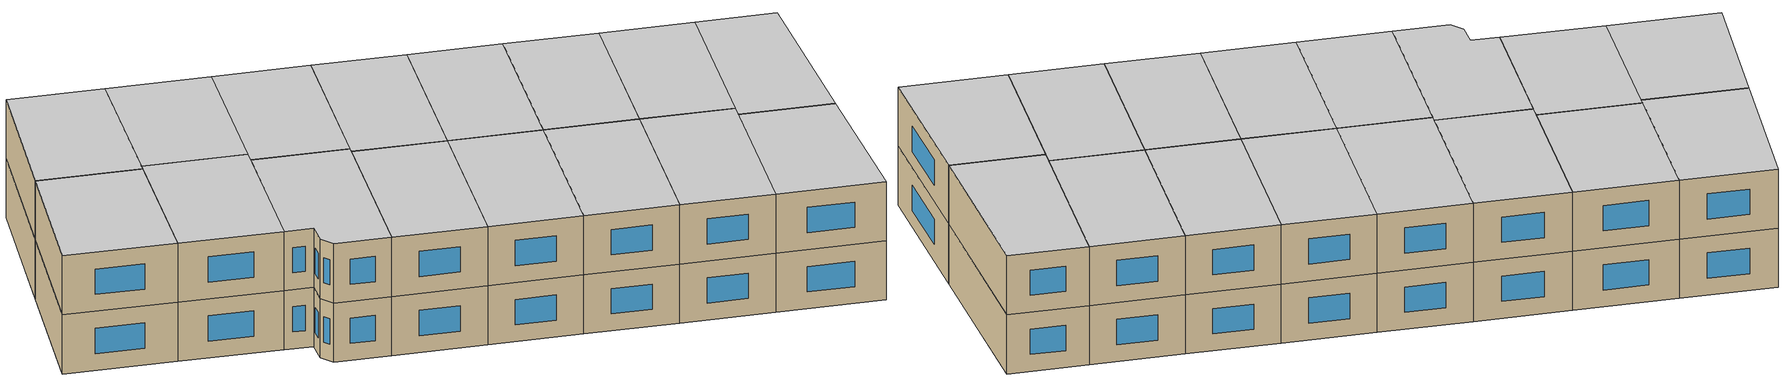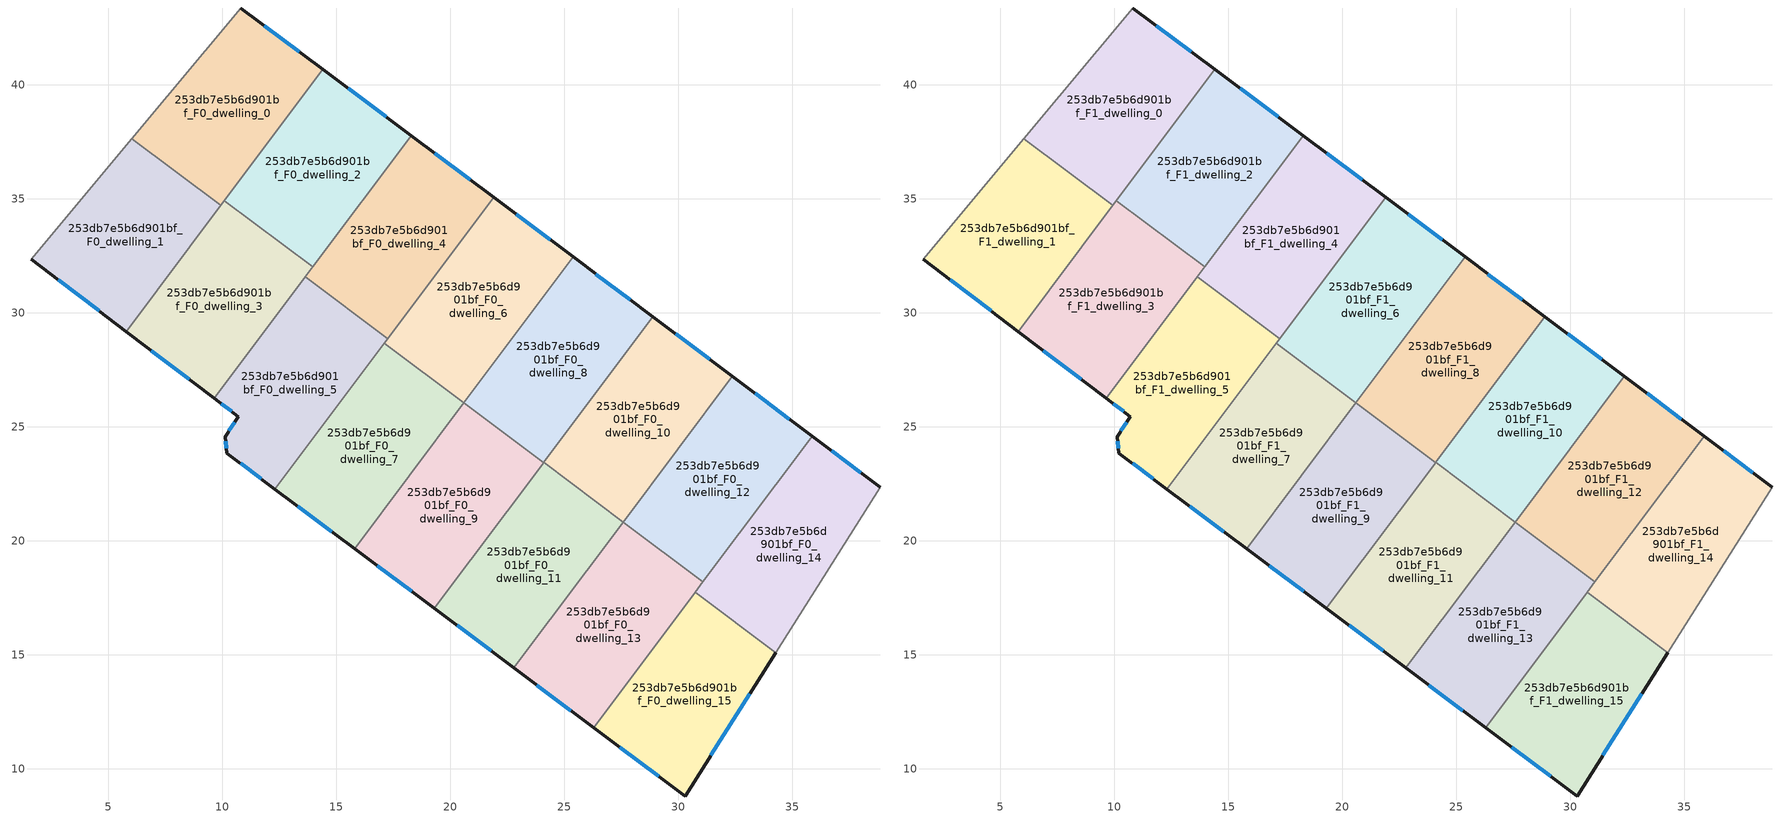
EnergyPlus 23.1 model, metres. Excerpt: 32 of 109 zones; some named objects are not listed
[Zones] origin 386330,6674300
253db7e5b6d901bf_F0_dwelling_0
 floor ground (EU_floor_Construction): 14.41,40.67 9.94,34.71 6.03,37.63 10.81,43.36 z0
 wall outside (EU_wall_Construction): 14.41,40.67 10.81,43.36 z0:3
 wall adiabatic (EU_wall_Construction): 10.81,43.36 6.03,37.63 z0:3
 wall to 253db7e5b6d901bf_F0_dwelling_1 (EU_wall_Construction): 6.03,37.63 9.94,34.71 z0:3
 wall to 253db7e5b6d901bf_F0_dwelling_2 (EU_wall_Construction): 10.09,34.92 14.41,40.67 z0:3
 wall to 253db7e5b6d901bf_F0_dwelling_3 (EU_wall_Construction): 9.94,34.71 10.09,34.92 z0:3
 window (EU_Window_Construction): 13.38,41.44 11.84,42.6 z0.86:2.14
253db7e5b6d901bf_F0_dwelling_1
 floor ground (EU_floor_Construction): 9.94,34.71 5.79,29.17 1.62,32.34 6.03,37.63 z0
 wall outside (EU_wall_Construction): 1.62,32.34 5.79,29.17 z0:3
 wall adiabatic (EU_wall_Construction): 6.03,37.63 1.62,32.34 z0:3
 wall to 253db7e5b6d901bf_F0_dwelling_3 (EU_wall_Construction): 5.79,29.17 9.94,34.71 z0:3
 window (EU_Window_Construction): 2.81,31.44 4.6,30.08 z0.86:2.14
253db7e5b6d901bf_F0_dwelling_10
 floor ground (EU_floor_Construction): 32.37,27.21 27.58,20.81 24.09,23.43 28.88,29.83 z0
 wall outside (EU_wall_Construction): 32.37,27.21 28.88,29.83 z0:3
 wall to 253db7e5b6d901bf_F0_dwelling_11 (EU_wall_Construction): 24.09,23.43 27.58,20.81 z0:3
 wall to 253db7e5b6d901bf_F0_dwelling_12 (EU_wall_Construction): 27.58,20.81 32.37,27.21 z0:3
 wall to 253db7e5b6d901bf_F0_dwelling_8 (EU_wall_Construction): 28.88,29.83 24.09,23.43 z0:3
 window (EU_Window_Construction): 31.38,27.96 29.88,29.08 z0.86:2.14
253db7e5b6d901bf_F0_dwelling_11
 floor ground (EU_floor_Construction): 27.58,20.81 22.79,14.42 19.29,17.03 24.09,23.43 z0
 wall outside (EU_wall_Construction): 19.29,17.03 22.79,14.42 z0:3
 wall to 253db7e5b6d901bf_F0_dwelling_9 (EU_wall_Construction): 24.09,23.43 19.29,17.03 z0:3
 wall to 253db7e5b6d901bf_F0_dwelling_13 (EU_wall_Construction): 22.79,14.42 27.58,20.81 z0:3
 window (EU_Window_Construction): 20.29,16.29 21.79,15.17 z0.86:2.14
253db7e5b6d901bf_F0_dwelling_12
 floor ground (EU_floor_Construction): 35.87,24.59 31.08,18.2 27.58,20.81 32.37,27.21 z0
 wall outside (EU_wall_Construction): 35.87,24.59 32.37,27.21 z0:3
 wall to 253db7e5b6d901bf_F0_dwelling_13 (EU_wall_Construction): 27.58,20.81 31.08,18.2 z0:3
 wall to 253db7e5b6d901bf_F0_dwelling_14 (EU_wall_Construction): 31.08,18.2 35.87,24.59 z0:3
 window (EU_Window_Construction): 34.87,25.34 33.37,26.46 z0.86:2.14
253db7e5b6d901bf_F0_dwelling_13
 floor ground (EU_floor_Construction): 31.08,18.2 26.29,11.8 22.79,14.42 27.58,20.81 z0
 wall outside (EU_wall_Construction): 22.79,14.42 26.29,11.8 z0:3
 wall to 253db7e5b6d901bf_F0_dwelling_15 (EU_wall_Construction): 26.29,11.8 30.73,17.73 z0:3
 wall to 253db7e5b6d901bf_F0_dwelling_14 (EU_wall_Construction): 30.73,17.73 31.08,18.19 z0:3
 window (EU_Window_Construction): 23.79,13.67 25.29,12.55 z0.86:2.14
253db7e5b6d901bf_F0_dwelling_14
 floor ground (EU_floor_Construction): 38.86,22.35 34.26,15.09 30.73,17.73 35.87,24.59 z0
 wall outside (EU_wall_Construction): 38.86,22.35 35.87,24.59 z0:3
 wall adiabatic (EU_wall_Construction): 34.26,15.09 38.86,22.35 z0:3
 wall to 253db7e5b6d901bf_F0_dwelling_15 (EU_wall_Construction): 30.73,17.73 34.26,15.09 z0:3
 window (EU_Window_Construction): 38,22.99 36.72,23.95 z0.86:2.14
253db7e5b6d901bf_F0_dwelling_15
 floor ground (EU_floor_Construction): 34.26,15.09 30.29,8.8 26.29,11.8 30.73,17.73 z0
 wall outside (EU_wall_Construction): 26.29,11.8 30.29,8.8 34.26,15.09 z0:3
 window (EU_Window_Construction): 31.43,10.6 33.13,13.29 / 27.43,10.95 29.15,9.66 z0.86:2.14
253db7e5b6d901bf_F0_dwelling_2
 floor ground (EU_floor_Construction): 18.29,37.76 13.97,32.01 10.09,34.92 14.41,40.67 z0
 wall outside (EU_wall_Construction): 18.29,37.76 14.41,40.67 z0:3
 wall to 253db7e5b6d901bf_F0_dwelling_3 (EU_wall_Construction): 10.09,34.92 13.97,32.01 z0:3
 wall to 253db7e5b6d901bf_F0_dwelling_4 (EU_wall_Construction): 13.97,32.01 18.29,37.76 z0:3
 window (EU_Window_Construction): 17.18,38.6 15.51,39.84 z0.86:2.14
253db7e5b6d901bf_F0_dwelling_3
 floor ground (EU_floor_Construction): 13.97,32.01 9.65,26.24 5.79,29.17 10.09,34.92 z0
 wall outside (EU_wall_Construction): 5.79,29.17 9.65,26.24 z0:3
 wall to 253db7e5b6d901bf_F0_dwelling_5 (EU_wall_Construction): 9.65,26.24 13.64,31.57 z0:3
 wall to 253db7e5b6d901bf_F0_dwelling_4 (EU_wall_Construction): 13.64,31.57 13.97,32.01 z0:3
 window (EU_Window_Construction): 6.89,28.34 8.55,27.08 z0.86:2.14
253db7e5b6d901bf_F0_dwelling_4
 floor ground (EU_floor_Construction): 21.89,35.06 17.25,28.87 13.64,31.57 18.29,37.76 z0
 wall outside (EU_wall_Construction): 21.89,35.06 18.29,37.76 z0:3
 wall to 253db7e5b6d901bf_F0_dwelling_5 (EU_wall_Construction): 13.64,31.57 17.25,28.87 z0:3
 wall to 253db7e5b6d901bf_F0_dwelling_6 (EU_wall_Construction): 17.25,28.87 21.89,35.06 z0:3
 window (EU_Window_Construction): 20.86,35.83 19.32,36.99 z0.86:2.14
253db7e5b6d901bf_F0_dwelling_5
 floor ground (EU_floor_Construction): 17.25,28.87 12.3,22.26 10.2,23.84 10.12,24.57 10.7,25.44 9.65,26.24 13.64,31.57 z0
 wall outside (EU_wall_Construction): 9.65,26.24 10.7,25.44 10.12,24.57 10.2,23.84 12.3,22.26 z0:3
 wall to 253db7e5b6d901bf_F0_dwelling_7 (EU_wall_Construction): 12.3,22.26 17.1,28.66 z0:3
 wall to 253db7e5b6d901bf_F0_dwelling_6 (EU_wall_Construction): 17.1,28.66 17.25,28.87 z0:3
 window (EU_Window_Construction): 10.8,23.39 11.7,22.72 / 10.14,24.36 10.17,24.05 / 10.53,25.19 10.28,24.82 / 9.95,26.01 10.4,25.67 z0.86:2.14
253db7e5b6d901bf_F0_dwelling_6
 floor ground (EU_floor_Construction): 25.39,32.45 20.59,26.05 17.1,28.66 21.89,35.06 z0
 wall outside (EU_wall_Construction): 25.39,32.45 21.89,35.06 z0:3
 wall to 253db7e5b6d901bf_F0_dwelling_7 (EU_wall_Construction): 17.1,28.66 20.59,26.05 z0:3
 wall to 253db7e5b6d901bf_F0_dwelling_8 (EU_wall_Construction): 20.59,26.05 25.39,32.45 z0:3
 window (EU_Window_Construction): 24.39,33.19 22.89,34.31 z0.86:2.14
253db7e5b6d901bf_F0_dwelling_7
 floor ground (EU_floor_Construction): 20.59,26.05 15.8,19.65 12.3,22.26 17.1,28.66 z0
 wall outside (EU_wall_Construction): 12.3,22.26 15.8,19.65 z0:3
 wall to 253db7e5b6d901bf_F0_dwelling_9 (EU_wall_Construction): 15.8,19.65 20.59,26.05 z0:3
 window (EU_Window_Construction): 13.3,21.52 14.8,20.4 z0.86:2.14
253db7e5b6d901bf_F0_dwelling_8
 floor ground (EU_floor_Construction): 28.88,29.83 24.09,23.43 20.59,26.05 25.39,32.45 z0
 wall outside (EU_wall_Construction): 28.88,29.83 25.39,32.45 z0:3
 wall to 253db7e5b6d901bf_F0_dwelling_9 (EU_wall_Construction): 20.59,26.05 24.09,23.43 z0:3
 window (EU_Window_Construction): 27.88,30.58 26.39,31.7 z0.86:2.14
253db7e5b6d901bf_F0_dwelling_9
 floor ground (EU_floor_Construction): 24.09,23.43 19.29,17.03 15.8,19.65 20.59,26.05 z0
 wall outside (EU_wall_Construction): 15.8,19.65 19.29,17.03 z0:3
 window (EU_Window_Construction): 16.8,18.9 18.3,17.78 z0.86:2.14
253db7e5b6d901bf_F1_dwelling_0
 floor to 253db7e5b6d901bf_F0_dwelling_0 (EU_floor_Construction): 14.41,40.67 9.94,34.71 6.03,37.63 10.81,43.36 z3
 wall outside (EU_wall_Construction): 14.41,40.67 10.81,43.36 z3:6
 wall adiabatic (EU_wall_Construction): 10.81,43.36 6.03,37.63 z3:6
 wall to 253db7e5b6d901bf_F1_dwelling_1 (EU_wall_Construction): 6.03,37.63 9.94,34.71 z3:6
 wall to 253db7e5b6d901bf_F1_dwelling_2 (EU_wall_Construction): 10.09,34.92 14.41,40.67 z3:6
 wall to 253db7e5b6d901bf_F1_dwelling_3 (EU_wall_Construction): 9.94,34.71 10.09,34.92 z3:6
 window (EU_Window_Construction): 13.38,41.44 11.84,42.6 z3.86:5.14
 ceiling to 253db7e5b6d901bf_F2_dwelling_0 (EU_floor_Construction): 9.94,34.71 14.41,40.67 10.81,43.36 6.03,37.63 z6
253db7e5b6d901bf_F1_dwelling_1
 floor to 253db7e5b6d901bf_F0_dwelling_1 (EU_floor_Construction): 9.94,34.71 5.79,29.17 1.62,32.34 6.03,37.63 z3
 wall outside (EU_wall_Construction): 1.62,32.34 5.79,29.17 z3:6
 wall adiabatic (EU_wall_Construction): 6.03,37.63 1.62,32.34 z3:6
 wall to 253db7e5b6d901bf_F1_dwelling_3 (EU_wall_Construction): 5.79,29.17 9.94,34.71 z3:6
 window (EU_Window_Construction): 2.81,31.44 4.6,30.08 z3.86:5.14
 ceiling to 253db7e5b6d901bf_F2_dwelling_1 (EU_floor_Construction): 5.79,29.17 9.94,34.71 6.03,37.63 1.62,32.34 z6
253db7e5b6d901bf_F1_dwelling_10
 floor to 253db7e5b6d901bf_F0_dwelling_10 (EU_floor_Construction): 32.37,27.21 27.58,20.81 24.09,23.43 28.88,29.83 z3
 wall outside (EU_wall_Construction): 32.37,27.21 28.88,29.83 z3:6
 wall to 253db7e5b6d901bf_F1_dwelling_11 (EU_wall_Construction): 24.09,23.43 27.58,20.81 z3:6
 wall to 253db7e5b6d901bf_F1_dwelling_12 (EU_wall_Construction): 27.58,20.81 32.37,27.21 z3:6
 wall to 253db7e5b6d901bf_F1_dwelling_8 (EU_wall_Construction): 28.88,29.83 24.09,23.43 z3:6
 window (EU_Window_Construction): 31.38,27.96 29.88,29.08 z3.86:5.14
 ceiling to 253db7e5b6d901bf_F2_dwelling_10 (EU_floor_Construction): 27.58,20.81 32.37,27.21 28.88,29.83 24.09,23.43 z6
253db7e5b6d901bf_F1_dwelling_11
 floor to 253db7e5b6d901bf_F0_dwelling_11 (EU_floor_Construction): 27.58,20.81 22.79,14.42 19.29,17.03 24.09,23.43 z3
 wall outside (EU_wall_Construction): 19.29,17.03 22.79,14.42 z3:6
 wall to 253db7e5b6d901bf_F1_dwelling_9 (EU_wall_Construction): 24.09,23.43 19.29,17.03 z3:6
 wall to 253db7e5b6d901bf_F1_dwelling_13 (EU_wall_Construction): 22.79,14.42 27.58,20.81 z3:6
 window (EU_Window_Construction): 20.29,16.29 21.79,15.17 z3.86:5.14
 ceiling to 253db7e5b6d901bf_F2_dwelling_11 (EU_floor_Construction): 22.79,14.42 27.58,20.81 24.09,23.43 19.29,17.03 z6
253db7e5b6d901bf_F1_dwelling_12
 floor to 253db7e5b6d901bf_F0_dwelling_12 (EU_floor_Construction): 35.87,24.59 31.08,18.2 27.58,20.81 32.37,27.21 z3
 wall outside (EU_wall_Construction): 35.87,24.59 32.37,27.21 z3:6
 wall to 253db7e5b6d901bf_F1_dwelling_13 (EU_wall_Construction): 27.58,20.81 31.08,18.2 z3:6
 wall to 253db7e5b6d901bf_F1_dwelling_14 (EU_wall_Construction): 31.08,18.2 35.87,24.59 z3:6
 window (EU_Window_Construction): 34.87,25.34 33.37,26.46 z3.86:5.14
 ceiling to 253db7e5b6d901bf_F2_dwelling_12 (EU_floor_Construction): 31.08,18.2 35.87,24.59 32.37,27.21 27.58,20.81 z6
253db7e5b6d901bf_F1_dwelling_13
 floor to 253db7e5b6d901bf_F0_dwelling_13 (EU_floor_Construction): 31.08,18.2 26.29,11.8 22.79,14.42 27.58,20.81 z3
 wall outside (EU_wall_Construction): 22.79,14.42 26.29,11.8 z3:6
 wall to 253db7e5b6d901bf_F1_dwelling_15 (EU_wall_Construction): 26.29,11.8 30.73,17.73 z3:6
 wall to 253db7e5b6d901bf_F1_dwelling_14 (EU_wall_Construction): 30.73,17.73 31.08,18.19 z3:6
 window (EU_Window_Construction): 23.79,13.67 25.29,12.55 z3.86:5.14
 ceiling to 253db7e5b6d901bf_F2_dwelling_13 (EU_floor_Construction): 26.29,11.8 31.08,18.2 27.58,20.81 22.79,14.42 z6
253db7e5b6d901bf_F1_dwelling_14
 floor to 253db7e5b6d901bf_F0_dwelling_14 (EU_floor_Construction): 38.86,22.35 34.26,15.09 30.73,17.73 35.87,24.59 z3
 wall outside (EU_wall_Construction): 38.86,22.35 35.87,24.59 z3:6
 wall adiabatic (EU_wall_Construction): 34.26,15.09 38.86,22.35 z3:6
 wall to 253db7e5b6d901bf_F1_dwelling_15 (EU_wall_Construction): 30.73,17.73 34.26,15.09 z3:6
 window (EU_Window_Construction): 38,22.99 36.72,23.95 z3.86:5.14
 ceiling to 253db7e5b6d901bf_F2_dwelling_14 (EU_floor_Construction): 34.26,15.09 38.86,22.35 35.87,24.59 30.73,17.73 z6
253db7e5b6d901bf_F1_dwelling_15
 floor to 253db7e5b6d901bf_F0_dwelling_15 (EU_floor_Construction): 34.26,15.09 30.29,8.8 26.29,11.8 30.73,17.73 z3
 wall outside (EU_wall_Construction): 26.29,11.8 30.29,8.8 34.26,15.09 z3:6
 window (EU_Window_Construction): 31.43,10.6 33.13,13.29 / 27.43,10.95 29.15,9.66 z3.86:5.14
 ceiling to 253db7e5b6d901bf_F2_dwelling_15 (EU_floor_Construction): 30.29,8.8 34.26,15.09 30.73,17.73 26.29,11.8 z6
253db7e5b6d901bf_F1_dwelling_2
 floor to 253db7e5b6d901bf_F0_dwelling_2 (EU_floor_Construction): 18.29,37.76 13.97,32.01 10.09,34.92 14.41,40.67 z3
 wall outside (EU_wall_Construction): 18.29,37.76 14.41,40.67 z3:6
 wall to 253db7e5b6d901bf_F1_dwelling_3 (EU_wall_Construction): 10.09,34.92 13.97,32.01 z3:6
 wall to 253db7e5b6d901bf_F1_dwelling_4 (EU_wall_Construction): 13.97,32.01 18.29,37.76 z3:6
 window (EU_Window_Construction): 17.18,38.6 15.51,39.84 z3.86:5.14
 ceiling to 253db7e5b6d901bf_F2_dwelling_2 (EU_floor_Construction): 13.97,32.01 18.29,37.76 14.41,40.67 10.09,34.92 z6
253db7e5b6d901bf_F1_dwelling_3
 floor to 253db7e5b6d901bf_F0_dwelling_3 (EU_floor_Construction): 13.97,32.01 9.65,26.24 5.79,29.17 10.09,34.92 z3
 wall outside (EU_wall_Construction): 5.79,29.17 9.65,26.24 z3:6
 wall to 253db7e5b6d901bf_F1_dwelling_5 (EU_wall_Construction): 9.65,26.24 13.64,31.57 z3:6
 wall to 253db7e5b6d901bf_F1_dwelling_4 (EU_wall_Construction): 13.64,31.57 13.97,32.01 z3:6
 window (EU_Window_Construction): 6.89,28.34 8.55,27.08 z3.86:5.14
 ceiling to 253db7e5b6d901bf_F2_dwelling_3 (EU_floor_Construction): 9.65,26.24 13.97,32.01 10.09,34.92 5.79,29.17 z6
253db7e5b6d901bf_F1_dwelling_4
 floor to 253db7e5b6d901bf_F0_dwelling_4 (EU_floor_Construction): 21.89,35.06 17.25,28.87 13.64,31.57 18.29,37.76 z3
 wall outside (EU_wall_Construction): 21.89,35.06 18.29,37.76 z3:6
 wall to 253db7e5b6d901bf_F1_dwelling_5 (EU_wall_Construction): 13.64,31.57 17.25,28.87 z3:6
 wall to 253db7e5b6d901bf_F1_dwelling_6 (EU_wall_Construction): 17.25,28.87 21.89,35.06 z3:6
 window (EU_Window_Construction): 20.86,35.83 19.32,36.99 z3.86:5.14
 ceiling to 253db7e5b6d901bf_F2_dwelling_4 (EU_floor_Construction): 17.25,28.87 21.89,35.06 18.29,37.76 13.64,31.57 z6
253db7e5b6d901bf_F1_dwelling_5
 floor to 253db7e5b6d901bf_F0_dwelling_5 (EU_floor_Construction): 17.25,28.87 12.3,22.26 10.2,23.84 10.12,24.57 10.7,25.44 9.65,26.24 13.64,31.57 z3
 wall outside (EU_wall_Construction): 9.65,26.24 10.7,25.44 10.12,24.57 10.2,23.84 12.3,22.26 z3:6
 wall to 253db7e5b6d901bf_F1_dwelling_7 (EU_wall_Construction): 12.3,22.26 17.1,28.66 z3:6
 wall to 253db7e5b6d901bf_F1_dwelling_6 (EU_wall_Construction): 17.1,28.66 17.25,28.87 z3:6
 window (EU_Window_Construction): 10.8,23.39 11.7,22.72 / 10.14,24.36 10.17,24.05 / 10.53,25.19 10.28,24.82 / 9.95,26.01 10.4,25.67 z3.86:5.14
 ceiling to 253db7e5b6d901bf_F2_dwelling_5 (EU_floor_Construction): 12.3,22.26 17.25,28.87 13.64,31.57 9.65,26.24 10.7,25.44 10.12,24.57 10.2,23.84 z6
253db7e5b6d901bf_F1_dwelling_6
 floor to 253db7e5b6d901bf_F0_dwelling_6 (EU_floor_Construction): 25.39,32.45 20.59,26.05 17.1,28.66 21.89,35.06 z3
 wall outside (EU_wall_Construction): 25.39,32.45 21.89,35.06 z3:6
 wall to 253db7e5b6d901bf_F1_dwelling_7 (EU_wall_Construction): 17.1,28.66 20.59,26.05 z3:6
 wall to 253db7e5b6d901bf_F1_dwelling_8 (EU_wall_Construction): 20.59,26.05 25.39,32.45 z3:6
 window (EU_Window_Construction): 24.39,33.19 22.89,34.31 z3.86:5.14
 ceiling to 253db7e5b6d901bf_F2_dwelling_6 (EU_floor_Construction): 20.59,26.05 25.39,32.45 21.89,35.06 17.1,28.66 z6
253db7e5b6d901bf_F1_dwelling_7
 floor to 253db7e5b6d901bf_F0_dwelling_7 (EU_floor_Construction): 20.59,26.05 15.8,19.65 12.3,22.26 17.1,28.66 z3
 wall outside (EU_wall_Construction): 12.3,22.26 15.8,19.65 z3:6
 wall to 253db7e5b6d901bf_F1_dwelling_9 (EU_wall_Construction): 15.8,19.65 20.59,26.05 z3:6
 window (EU_Window_Construction): 13.3,21.52 14.8,20.4 z3.86:5.14
 ceiling to 253db7e5b6d901bf_F2_dwelling_7 (EU_floor_Construction): 15.8,19.65 20.59,26.05 17.1,28.66 12.3,22.26 z6
253db7e5b6d901bf_F1_dwelling_8
 floor to 253db7e5b6d901bf_F0_dwelling_8 (EU_floor_Construction): 28.88,29.83 24.09,23.43 20.59,26.05 25.39,32.45 z3
 wall outside (EU_wall_Construction): 28.88,29.83 25.39,32.45 z3:6
 wall to 253db7e5b6d901bf_F1_dwelling_9 (EU_wall_Construction): 20.59,26.05 24.09,23.43 z3:6
 window (EU_Window_Construction): 27.88,30.58 26.39,31.7 z3.86:5.14
 ceiling to 253db7e5b6d901bf_F2_dwelling_8 (EU_floor_Construction): 24.09,23.43 28.88,29.83 25.39,32.45 20.59,26.05 z6
253db7e5b6d901bf_F1_dwelling_9
 floor to 253db7e5b6d901bf_F0_dwelling_9 (EU_floor_Construction): 24.09,23.43 19.29,17.03 15.8,19.65 20.59,26.05 z3
 wall outside (EU_wall_Construction): 15.8,19.65 19.29,17.03 z3:6
 window (EU_Window_Construction): 16.8,18.9 18.3,17.78 z3.86:5.14
 ceiling to 253db7e5b6d901bf_F2_dwelling_9 (EU_floor_Construction): 19.29,17.03 24.09,23.43 20.59,26.05 15.8,19.65 z6
[Building]
EU S2 Campaign: North Axis=0; Terrain=City; Solar Distribution=FullExterior
[Site:Location]
Helsinki-Vantaa.AP: Latitude=60.317; Longitude=24.963; Time Zone=2; Elevation=54.6
[SizingPeriod:WeatherFileDays]
AnnualSizingPeriod: Begin Month=1; Begin Day of Month=1; End Month=12; End Day of Month=31; Day of Week for Start Day=Monday; Use Weather File Daylight Saving Period=No; Use Weather File Rain and Snow Indicators=No
[MATERIAL]
EU_InternalMass_Material: Roughness=MediumRough; Thickness=0.1; Conductivity=1; Density=1800; Specific Heat=900; Thermal Absorptance=0.9; Solar Absorptance=0.7; Visible Absorptance=0.7
[MATERIAL:NOMASS] Roughness=MediumRough; Thermal Absorptance=0.9; Solar Absorptance=0.7; Visible Absorptance=0.7
Name | Thermal Resistance
EU_wall_NoMass | 1.10183
EU_floor_NoMass | 1.70606
[WINDOWMATERIAL:SIMPLEGLAZINGSYSTEM]
EU_Window_SimpleGlazing: UFactor=3.11035; Solar Heat Gain Coefficient=0.8; Visible Transmittance=0.8
[CONSTRUCTION]
EU_wall_Construction: EU_wall_NoMass
EU_floor_Construction: EU_floor_NoMass
EU_Window_Construction: EU_Window_SimpleGlazing
EU_InternalMass_Construction: EU_InternalMass_Material
[ZONE] Type=1; Multiplier=1; Ceiling Height=autocalculate; Floor Area=autocalculate; Part of Total Floor Area=Yes
Name | Volume
253db7e5b6d901bf_F0_dwelling_0; 253db7e5b6d901bf_F1_dwelling_0 | 104.689
253db7e5b6d901bf_F0_dwelling_1; 253db7e5b6d901bf_F1_dwelling_1 | 104.698
253db7e5b6d901bf_F0_dwelling_10; 253db7e5b6d901bf_F1_dwelling_10; 253db7e5b6d901bf_F0_dwelling_3; 253db7e5b6d901bf_F1_dwelling_3 | 104.674
253db7e5b6d901bf_F0_dwelling_11; 253db7e5b6d901bf_F1_dwelling_11 | 104.684
253db7e5b6d901bf_F0_dwelling_12; 253db7e5b6d901bf_F1_dwelling_12; 253db7e5b6d901bf_F0_dwelling_4; 253db7e5b6d901bf_F1_dwelling_4 | 104.695
253db7e5b6d901bf_F0_dwelling_13; 253db7e5b6d901bf_F1_dwelling_13; 253db7e5b6d901bf_F0_dwelling_6; 253db7e5b6d901bf_F1_dwelling_6 | 104.681
253db7e5b6d901bf_F0_dwelling_14; 253db7e5b6d901bf_F1_dwelling_14; 253db7e5b6d901bf_F0_dwelling_9; 253db7e5b6d901bf_F1_dwelling_9 | 104.682
253db7e5b6d901bf_F0_dwelling_15; 253db7e5b6d901bf_F1_dwelling_15 | 104.678
253db7e5b6d901bf_F0_dwelling_2; 253db7e5b6d901bf_F1_dwelling_2; 253db7e5b6d901bf_F0_dwelling_7; 253db7e5b6d901bf_F1_dwelling_7 | 104.687
253db7e5b6d901bf_F0_dwelling_5; 253db7e5b6d901bf_F1_dwelling_5 | 104.683
253db7e5b6d901bf_F0_dwelling_8; 253db7e5b6d901bf_F1_dwelling_8 | 104.692
[INTERNALMASS] Construction=EU_InternalMass_Construction
Name | Zone or ZoneList | Surface Area
253db7e5b6d901bf_F0_dwelling_0_EU_InternalMass | 253db7e5b6d901bf_F0_dwelling_0 | 34.8948
253db7e5b6d901bf_F0_dwelling_1_EU_InternalMass | 253db7e5b6d901bf_F0_dwelling_1 | 34.8998
253db7e5b6d901bf_F0_dwelling_2_EU_InternalMass | 253db7e5b6d901bf_F0_dwelling_2 | 34.8949
253db7e5b6d901bf_F0_dwelling_3_EU_InternalMass | 253db7e5b6d901bf_F0_dwelling_3 | 34.8912
253db7e5b6d901bf_F0_dwelling_4_EU_InternalMass | 253db7e5b6d901bf_F0_dwelling_4 | 34.8964
253db7e5b6d901bf_F0_dwelling_5_EU_InternalMass | 253db7e5b6d901bf_F0_dwelling_5 | 34.8944
253db7e5b6d901bf_F0_dwelling_6_EU_InternalMass | 253db7e5b6d901bf_F0_dwelling_6 | 34.8926
253db7e5b6d901bf_F0_dwelling_7_EU_InternalMass | 253db7e5b6d901bf_F0_dwelling_7 | 34.8942
253db7e5b6d901bf_F0_dwelling_8_EU_InternalMass | 253db7e5b6d901bf_F0_dwelling_8 | 34.8973
253db7e5b6d901bf_F0_dwelling_9_EU_InternalMass | 253db7e5b6d901bf_F0_dwelling_9 | 34.8937
253db7e5b6d901bf_F0_dwelling_10_EU_InternalMass | 253db7e5b6d901bf_F0_dwelling_10 | 34.8918
253db7e5b6d901bf_F0_dwelling_11_EU_InternalMass | 253db7e5b6d901bf_F0_dwelling_11 | 34.8947
253db7e5b6d901bf_F0_dwelling_12_EU_InternalMass | 253db7e5b6d901bf_F0_dwelling_12 | 34.8979
253db7e5b6d901bf_F0_dwelling_13_EU_InternalMass | 253db7e5b6d901bf_F0_dwelling_13 | 34.8937
253db7e5b6d901bf_F0_dwelling_14_EU_InternalMass | 253db7e5b6d901bf_F0_dwelling_14 | 34.894
253db7e5b6d901bf_F0_dwelling_15_EU_InternalMass | 253db7e5b6d901bf_F0_dwelling_15 | 34.8924
253db7e5b6d901bf_F1_dwelling_0_EU_InternalMass | 253db7e5b6d901bf_F1_dwelling_0 | 34.8948
253db7e5b6d901bf_F1_dwelling_1_EU_InternalMass | 253db7e5b6d901bf_F1_dwelling_1 | 34.8998
253db7e5b6d901bf_F1_dwelling_2_EU_InternalMass | 253db7e5b6d901bf_F1_dwelling_2 | 34.8949
253db7e5b6d901bf_F1_dwelling_3_EU_InternalMass | 253db7e5b6d901bf_F1_dwelling_3 | 34.8912
253db7e5b6d901bf_F1_dwelling_4_EU_InternalMass | 253db7e5b6d901bf_F1_dwelling_4 | 34.8964
253db7e5b6d901bf_F1_dwelling_5_EU_InternalMass | 253db7e5b6d901bf_F1_dwelling_5 | 34.8944
253db7e5b6d901bf_F1_dwelling_6_EU_InternalMass | 253db7e5b6d901bf_F1_dwelling_6 | 34.8926
253db7e5b6d901bf_F1_dwelling_7_EU_InternalMass | 253db7e5b6d901bf_F1_dwelling_7 | 34.8942
253db7e5b6d901bf_F1_dwelling_8_EU_InternalMass | 253db7e5b6d901bf_F1_dwelling_8 | 34.8973
253db7e5b6d901bf_F1_dwelling_9_EU_InternalMass | 253db7e5b6d901bf_F1_dwelling_9 | 34.8937
253db7e5b6d901bf_F1_dwelling_10_EU_InternalMass | 253db7e5b6d901bf_F1_dwelling_10 | 34.8918
253db7e5b6d901bf_F1_dwelling_11_EU_InternalMass | 253db7e5b6d901bf_F1_dwelling_11 | 34.8947
253db7e5b6d901bf_F1_dwelling_12_EU_InternalMass | 253db7e5b6d901bf_F1_dwelling_12 | 34.8979
253db7e5b6d901bf_F1_dwelling_13_EU_InternalMass | 253db7e5b6d901bf_F1_dwelling_13 | 34.8937
253db7e5b6d901bf_F1_dwelling_14_EU_InternalMass | 253db7e5b6d901bf_F1_dwelling_14 | 34.894
253db7e5b6d901bf_F1_dwelling_15_EU_InternalMass | 253db7e5b6d901bf_F1_dwelling_15 | 34.8924
[OTHEREQUIPMENT] Fuel Type=Electricity; Design Level Calculation Method=Watts/Area; Power per Zone Floor Area=1; Fraction Latent=0; Fraction Radiant=0; Fraction Lost=0; Carbon Dioxide Generation Rate=0; EndUse Subcategory=EU_Step8_InternalGains
Name | Zone or ZoneList or Space or SpaceList | Schedule
EU_Step8_InternalGain_253db7e5b6d901bf_F0_dwelling_0_f000 | 253db7e5b6d901bf_F0_dwelling_0 | EU_Step8_GainSchedule_253db7e5b6d901bf_F0_dwelling_0_f000
EU_Step8_InternalGain_253db7e5b6d901bf_F0_dwelling_1_f000 | 253db7e5b6d901bf_F0_dwelling_1 | EU_Step8_GainSchedule_253db7e5b6d901bf_F0_dwelling_1_f000
EU_Step8_InternalGain_253db7e5b6d901bf_F0_dwelling_2_f000 | 253db7e5b6d901bf_F0_dwelling_2 | EU_Step8_GainSchedule_253db7e5b6d901bf_F0_dwelling_2_f000
EU_Step8_InternalGain_253db7e5b6d901bf_F0_dwelling_3_f000 | 253db7e5b6d901bf_F0_dwelling_3 | EU_Step8_GainSchedule_253db7e5b6d901bf_F0_dwelling_3_f000
EU_Step8_InternalGain_253db7e5b6d901bf_F0_dwelling_4_f000 | 253db7e5b6d901bf_F0_dwelling_4 | EU_Step8_GainSchedule_253db7e5b6d901bf_F0_dwelling_4_f000
EU_Step8_InternalGain_253db7e5b6d901bf_F0_dwelling_5_f000 | 253db7e5b6d901bf_F0_dwelling_5 | EU_Step8_GainSchedule_253db7e5b6d901bf_F0_dwelling_5_f000
EU_Step8_InternalGain_253db7e5b6d901bf_F0_dwelling_6_f000 | 253db7e5b6d901bf_F0_dwelling_6 | EU_Step8_GainSchedule_253db7e5b6d901bf_F0_dwelling_6_f000
EU_Step8_InternalGain_253db7e5b6d901bf_F0_dwelling_7_f000 | 253db7e5b6d901bf_F0_dwelling_7 | EU_Step8_GainSchedule_253db7e5b6d901bf_F0_dwelling_7_f000
EU_Step8_InternalGain_253db7e5b6d901bf_F0_dwelling_8_f000 | 253db7e5b6d901bf_F0_dwelling_8 | EU_Step8_GainSchedule_253db7e5b6d901bf_F0_dwelling_8_f000
EU_Step8_InternalGain_253db7e5b6d901bf_F0_dwelling_9_f000 | 253db7e5b6d901bf_F0_dwelling_9 | EU_Step8_GainSchedule_253db7e5b6d901bf_F0_dwelling_9_f000
EU_Step8_InternalGain_253db7e5b6d901bf_F0_dwelling_10_f000 | 253db7e5b6d901bf_F0_dwelling_10 | EU_Step8_GainSchedule_253db7e5b6d901bf_F0_dwelling_10_f000
EU_Step8_InternalGain_253db7e5b6d901bf_F0_dwelling_11_f000 | 253db7e5b6d901bf_F0_dwelling_11 | EU_Step8_GainSchedule_253db7e5b6d901bf_F0_dwelling_11_f000
EU_Step8_InternalGain_253db7e5b6d901bf_F0_dwelling_12_f000 | 253db7e5b6d901bf_F0_dwelling_12 | EU_Step8_GainSchedule_253db7e5b6d901bf_F0_dwelling_12_f000
EU_Step8_InternalGain_253db7e5b6d901bf_F0_dwelling_13_f000 | 253db7e5b6d901bf_F0_dwelling_13 | EU_Step8_GainSchedule_253db7e5b6d901bf_F0_dwelling_13_f000
EU_Step8_InternalGain_253db7e5b6d901bf_F0_dwelling_14_f000 | 253db7e5b6d901bf_F0_dwelling_14 | EU_Step8_GainSchedule_253db7e5b6d901bf_F0_dwelling_14_f000
EU_Step8_InternalGain_253db7e5b6d901bf_F0_dwelling_15_f000 | 253db7e5b6d901bf_F0_dwelling_15 | EU_Step8_GainSchedule_253db7e5b6d901bf_F0_dwelling_15_f000
EU_Step8_InternalGain_253db7e5b6d901bf_F1_dwelling_0_f000 | 253db7e5b6d901bf_F1_dwelling_0 | EU_Step8_GainSchedule_253db7e5b6d901bf_F1_dwelling_0_f000
EU_Step8_InternalGain_253db7e5b6d901bf_F1_dwelling_1_f000 | 253db7e5b6d901bf_F1_dwelling_1 | EU_Step8_GainSchedule_253db7e5b6d901bf_F1_dwelling_1_f000
EU_Step8_InternalGain_253db7e5b6d901bf_F1_dwelling_2_f000 | 253db7e5b6d901bf_F1_dwelling_2 | EU_Step8_GainSchedule_253db7e5b6d901bf_F1_dwelling_2_f000
EU_Step8_InternalGain_253db7e5b6d901bf_F1_dwelling_3_f000 | 253db7e5b6d901bf_F1_dwelling_3 | EU_Step8_GainSchedule_253db7e5b6d901bf_F1_dwelling_3_f000
EU_Step8_InternalGain_253db7e5b6d901bf_F1_dwelling_4_f000 | 253db7e5b6d901bf_F1_dwelling_4 | EU_Step8_GainSchedule_253db7e5b6d901bf_F1_dwelling_4_f000
EU_Step8_InternalGain_253db7e5b6d901bf_F1_dwelling_5_f000 | 253db7e5b6d901bf_F1_dwelling_5 | EU_Step8_GainSchedule_253db7e5b6d901bf_F1_dwelling_5_f000
EU_Step8_InternalGain_253db7e5b6d901bf_F1_dwelling_6_f000 | 253db7e5b6d901bf_F1_dwelling_6 | EU_Step8_GainSchedule_253db7e5b6d901bf_F1_dwelling_6_f000
EU_Step8_InternalGain_253db7e5b6d901bf_F1_dwelling_7_f000 | 253db7e5b6d901bf_F1_dwelling_7 | EU_Step8_GainSchedule_253db7e5b6d901bf_F1_dwelling_7_f000
EU_Step8_InternalGain_253db7e5b6d901bf_F1_dwelling_8_f000 | 253db7e5b6d901bf_F1_dwelling_8 | EU_Step8_GainSchedule_253db7e5b6d901bf_F1_dwelling_8_f000
EU_Step8_InternalGain_253db7e5b6d901bf_F1_dwelling_9_f000 | 253db7e5b6d901bf_F1_dwelling_9 | EU_Step8_GainSchedule_253db7e5b6d901bf_F1_dwelling_9_f000
EU_Step8_InternalGain_253db7e5b6d901bf_F1_dwelling_10_f000 | 253db7e5b6d901bf_F1_dwelling_10 | EU_Step8_GainSchedule_253db7e5b6d901bf_F1_dwelling_10_f000
EU_Step8_InternalGain_253db7e5b6d901bf_F1_dwelling_11_f000 | 253db7e5b6d901bf_F1_dwelling_11 | EU_Step8_GainSchedule_253db7e5b6d901bf_F1_dwelling_11_f000
EU_Step8_InternalGain_253db7e5b6d901bf_F1_dwelling_12_f000 | 253db7e5b6d901bf_F1_dwelling_12 | EU_Step8_GainSchedule_253db7e5b6d901bf_F1_dwelling_12_f000
EU_Step8_InternalGain_253db7e5b6d901bf_F1_dwelling_13_f000 | 253db7e5b6d901bf_F1_dwelling_13 | EU_Step8_GainSchedule_253db7e5b6d901bf_F1_dwelling_13_f000
EU_Step8_InternalGain_253db7e5b6d901bf_F1_dwelling_14_f000 | 253db7e5b6d901bf_F1_dwelling_14 | EU_Step8_GainSchedule_253db7e5b6d901bf_F1_dwelling_14_f000
EU_Step8_InternalGain_253db7e5b6d901bf_F1_dwelling_15_f000 | 253db7e5b6d901bf_F1_dwelling_15 | EU_Step8_GainSchedule_253db7e5b6d901bf_F1_dwelling_15_f000
[ZONEVENTILATION:DESIGNFLOWRATE] Schedule=EU_AlwaysOn; Design Flow Rate Calculation Method=AirChanges/Hour; Air Changes per Hour=0.756316; Ventilation Type=Natural; Fan Pressure Rise=0; Fan Total Efficiency=1; Constant Term Coefficient=1; Temperature Term Coefficient=0; Velocity Term Coefficient=0; Velocity Squared Term Coefficient=0; Minimum Indoor Temperature=-100; Maximum Indoor Temperature=100; Delta Temperature=-100; Minimum Outdoor Temperature=-100; Maximum Outdoor Temperature=100; Maximum Wind Speed=40
Name | Zone or ZoneList or Space or SpaceList
EU_ConstantAir_253db7e5b6d901bf_F0_dwelling_0 | 253db7e5b6d901bf_F0_dwelling_0
EU_ConstantAir_253db7e5b6d901bf_F0_dwelling_1 | 253db7e5b6d901bf_F0_dwelling_1
EU_ConstantAir_253db7e5b6d901bf_F0_dwelling_2 | 253db7e5b6d901bf_F0_dwelling_2
EU_ConstantAir_253db7e5b6d901bf_F0_dwelling_3 | 253db7e5b6d901bf_F0_dwelling_3
EU_ConstantAir_253db7e5b6d901bf_F0_dwelling_4 | 253db7e5b6d901bf_F0_dwelling_4
EU_ConstantAir_253db7e5b6d901bf_F0_dwelling_5 | 253db7e5b6d901bf_F0_dwelling_5
EU_ConstantAir_253db7e5b6d901bf_F0_dwelling_6 | 253db7e5b6d901bf_F0_dwelling_6
EU_ConstantAir_253db7e5b6d901bf_F0_dwelling_7 | 253db7e5b6d901bf_F0_dwelling_7
EU_ConstantAir_253db7e5b6d901bf_F0_dwelling_8 | 253db7e5b6d901bf_F0_dwelling_8
EU_ConstantAir_253db7e5b6d901bf_F0_dwelling_9 | 253db7e5b6d901bf_F0_dwelling_9
EU_ConstantAir_253db7e5b6d901bf_F0_dwelling_10 | 253db7e5b6d901bf_F0_dwelling_10
EU_ConstantAir_253db7e5b6d901bf_F0_dwelling_11 | 253db7e5b6d901bf_F0_dwelling_11
EU_ConstantAir_253db7e5b6d901bf_F0_dwelling_12 | 253db7e5b6d901bf_F0_dwelling_12
EU_ConstantAir_253db7e5b6d901bf_F0_dwelling_13 | 253db7e5b6d901bf_F0_dwelling_13
EU_ConstantAir_253db7e5b6d901bf_F0_dwelling_14 | 253db7e5b6d901bf_F0_dwelling_14
EU_ConstantAir_253db7e5b6d901bf_F0_dwelling_15 | 253db7e5b6d901bf_F0_dwelling_15
EU_ConstantAir_253db7e5b6d901bf_F1_dwelling_0 | 253db7e5b6d901bf_F1_dwelling_0
EU_ConstantAir_253db7e5b6d901bf_F1_dwelling_1 | 253db7e5b6d901bf_F1_dwelling_1
EU_ConstantAir_253db7e5b6d901bf_F1_dwelling_2 | 253db7e5b6d901bf_F1_dwelling_2
EU_ConstantAir_253db7e5b6d901bf_F1_dwelling_3 | 253db7e5b6d901bf_F1_dwelling_3
EU_ConstantAir_253db7e5b6d901bf_F1_dwelling_4 | 253db7e5b6d901bf_F1_dwelling_4
EU_ConstantAir_253db7e5b6d901bf_F1_dwelling_5 | 253db7e5b6d901bf_F1_dwelling_5
EU_ConstantAir_253db7e5b6d901bf_F1_dwelling_6 | 253db7e5b6d901bf_F1_dwelling_6
EU_ConstantAir_253db7e5b6d901bf_F1_dwelling_7 | 253db7e5b6d901bf_F1_dwelling_7
EU_ConstantAir_253db7e5b6d901bf_F1_dwelling_8 | 253db7e5b6d901bf_F1_dwelling_8
EU_ConstantAir_253db7e5b6d901bf_F1_dwelling_9 | 253db7e5b6d901bf_F1_dwelling_9
EU_ConstantAir_253db7e5b6d901bf_F1_dwelling_10 | 253db7e5b6d901bf_F1_dwelling_10
EU_ConstantAir_253db7e5b6d901bf_F1_dwelling_11 | 253db7e5b6d901bf_F1_dwelling_11
EU_ConstantAir_253db7e5b6d901bf_F1_dwelling_12 | 253db7e5b6d901bf_F1_dwelling_12
EU_ConstantAir_253db7e5b6d901bf_F1_dwelling_13 | 253db7e5b6d901bf_F1_dwelling_13
EU_ConstantAir_253db7e5b6d901bf_F1_dwelling_14 | 253db7e5b6d901bf_F1_dwelling_14
EU_ConstantAir_253db7e5b6d901bf_F1_dwelling_15 | 253db7e5b6d901bf_F1_dwelling_15
[HVACTEMPLATE:THERMOSTAT] Constant Heating Setpoint=20; Constant Cooling Setpoint=50
EU_HeatOnly_253db7e5b6d901bf_F0_dwelling_0; EU_HeatOnly_253db7e5b6d901bf_F0_dwelling_1; EU_HeatOnly_253db7e5b6d901bf_F0_dwelling_2; EU_HeatOnly_253db7e5b6d901bf_F0_dwelling_3; EU_HeatOnly_253db7e5b6d901bf_F0_dwelling_4; EU_HeatOnly_253db7e5b6d901bf_F0_dwelling_5; EU_HeatOnly_253db7e5b6d901bf_F0_dwelling_6; EU_HeatOnly_253db7e5b6d901bf_F0_dwelling_7; EU_HeatOnly_253db7e5b6d901bf_F0_dwelling_8; EU_HeatOnly_253db7e5b6d901bf_F0_dwelling_9; EU_HeatOnly_253db7e5b6d901bf_F0_dwelling_10; EU_HeatOnly_253db7e5b6d901bf_F0_dwelling_11; EU_HeatOnly_253db7e5b6d901bf_F0_dwelling_12; EU_HeatOnly_253db7e5b6d901bf_F0_dwelling_13; EU_HeatOnly_253db7e5b6d901bf_F0_dwelling_14; EU_HeatOnly_253db7e5b6d901bf_F0_dwelling_15; EU_HeatOnly_253db7e5b6d901bf_F1_dwelling_0
[HVACTEMPLATE:ZONE:IDEALLOADSAIRSYSTEM] System Availability Schedule=EU_AlwaysOn; Maximum Heating Supply Air Temperature=50; Minimum Cooling Supply Air Temperature=13; Maximum Heating Supply Air Humidity Ratio=0.0156; Minimum Cooling Supply Air Humidity Ratio=0.0077; Heating Limit=NoLimit; Cooling Limit=NoLimit; Heating Availability Schedule=EU_AlwaysOn; Cooling Availability Schedule=EU_CoolingOff; Dehumidification Control Type=ConstantSensibleHeatRatio; Cooling Sensible Heat Ratio=0.7; Dehumidification Setpoint=60; Humidification Control Type=None; Humidification Setpoint=30; Outdoor Air Method=None; Outdoor Air Flow Rate per Person=0.00944; Outdoor Air Flow Rate per Zone Floor Area=0; Outdoor Air Flow Rate per Zone=0; Demand Controlled Ventilation Type=None; Outdoor Air Economizer Type=NoEconomizer; Heat Recovery Type=None; Sensible Heat Recovery Effectiveness=0.7; Latent Heat Recovery Effectiveness=0.65
Name | Template Thermostat
253db7e5b6d901bf_F0_dwelling_0 | EU_HeatOnly_253db7e5b6d901bf_F0_dwelling_0
253db7e5b6d901bf_F0_dwelling_1 | EU_HeatOnly_253db7e5b6d901bf_F0_dwelling_1
253db7e5b6d901bf_F0_dwelling_2 | EU_HeatOnly_253db7e5b6d901bf_F0_dwelling_2
253db7e5b6d901bf_F0_dwelling_3 | EU_HeatOnly_253db7e5b6d901bf_F0_dwelling_3
253db7e5b6d901bf_F0_dwelling_4 | EU_HeatOnly_253db7e5b6d901bf_F0_dwelling_4
253db7e5b6d901bf_F0_dwelling_5 | EU_HeatOnly_253db7e5b6d901bf_F0_dwelling_5
253db7e5b6d901bf_F0_dwelling_6 | EU_HeatOnly_253db7e5b6d901bf_F0_dwelling_6
253db7e5b6d901bf_F0_dwelling_7 | EU_HeatOnly_253db7e5b6d901bf_F0_dwelling_7
253db7e5b6d901bf_F0_dwelling_8 | EU_HeatOnly_253db7e5b6d901bf_F0_dwelling_8
253db7e5b6d901bf_F0_dwelling_9 | EU_HeatOnly_253db7e5b6d901bf_F0_dwelling_9
253db7e5b6d901bf_F0_dwelling_10 | EU_HeatOnly_253db7e5b6d901bf_F0_dwelling_10
253db7e5b6d901bf_F0_dwelling_11 | EU_HeatOnly_253db7e5b6d901bf_F0_dwelling_11
253db7e5b6d901bf_F0_dwelling_12 | EU_HeatOnly_253db7e5b6d901bf_F0_dwelling_12
253db7e5b6d901bf_F0_dwelling_13 | EU_HeatOnly_253db7e5b6d901bf_F0_dwelling_13
253db7e5b6d901bf_F0_dwelling_14 | EU_HeatOnly_253db7e5b6d901bf_F0_dwelling_14
253db7e5b6d901bf_F0_dwelling_15 | EU_HeatOnly_253db7e5b6d901bf_F0_dwelling_15
253db7e5b6d901bf_F1_dwelling_0 | EU_HeatOnly_253db7e5b6d901bf_F1_dwelling_0
253db7e5b6d901bf_F1_dwelling_1 | EU_HeatOnly_253db7e5b6d901bf_F1_dwelling_1
253db7e5b6d901bf_F1_dwelling_2 | EU_HeatOnly_253db7e5b6d901bf_F1_dwelling_2
253db7e5b6d901bf_F1_dwelling_3 | EU_HeatOnly_253db7e5b6d901bf_F1_dwelling_3
253db7e5b6d901bf_F1_dwelling_4 | EU_HeatOnly_253db7e5b6d901bf_F1_dwelling_4
253db7e5b6d901bf_F1_dwelling_5 | EU_HeatOnly_253db7e5b6d901bf_F1_dwelling_5
253db7e5b6d901bf_F1_dwelling_6 | EU_HeatOnly_253db7e5b6d901bf_F1_dwelling_6
253db7e5b6d901bf_F1_dwelling_7 | EU_HeatOnly_253db7e5b6d901bf_F1_dwelling_7
253db7e5b6d901bf_F1_dwelling_8 | EU_HeatOnly_253db7e5b6d901bf_F1_dwelling_8
253db7e5b6d901bf_F1_dwelling_9 | EU_HeatOnly_253db7e5b6d901bf_F1_dwelling_9
253db7e5b6d901bf_F1_dwelling_10 | EU_HeatOnly_253db7e5b6d901bf_F1_dwelling_10
253db7e5b6d901bf_F1_dwelling_11 | EU_HeatOnly_253db7e5b6d901bf_F1_dwelling_11
253db7e5b6d901bf_F1_dwelling_12 | EU_HeatOnly_253db7e5b6d901bf_F1_dwelling_12
253db7e5b6d901bf_F1_dwelling_13 | EU_HeatOnly_253db7e5b6d901bf_F1_dwelling_13
253db7e5b6d901bf_F1_dwelling_14 | EU_HeatOnly_253db7e5b6d901bf_F1_dwelling_14
253db7e5b6d901bf_F1_dwelling_15 | EU_HeatOnly_253db7e5b6d901bf_F1_dwelling_15
[SIZING:ZONE] Zone Cooling Design Supply Air Temperature Input Method=SupplyAirTemperature; Zone Cooling Design Supply Air Temperature=13; Zone Heating Design Supply Air Temperature Input Method=SupplyAirTemperature; Zone Heating Design Supply Air Temperature=50; Zone Cooling Design Supply Air Humidity Ratio=0.008; Zone Heating Design Supply Air Humidity Ratio=0.008; Cooling Design Air Flow Method=DesignDay; Cooling Design Air Flow Rate=0; Cooling Minimum Air Flow per Zone Floor Area=0.000762; Cooling Minimum Air Flow=0; Cooling Minimum Air Flow Fraction=0.2; Heating Design Air Flow Method=DesignDay; Heating Design Air Flow Rate=0; Heating Maximum Air Flow per Zone Floor Area=0.002032; Heating Maximum Air Flow=0.141576; Heating Maximum Air Flow Fraction=0.3; Account for Dedicated Outdoor Air System=No; Dedicated Outdoor Air System Control Strategy=NeutralSupplyAir; Dedicated Outdoor Air Low Setpoint Temperature for Design=autosize; Dedicated Outdoor Air High Setpoint Temperature for Design=autosize; Zone Load Sizing Method=Sensible Load Only No Latent Load; Zone Latent Cooling Design Supply Air Humidity Ratio Input Method=HumidityRatioDifference; Zone Cooling Design Supply Air Humidity Ratio Difference=0.005; Zone Latent Heating Design Supply Air Humidity Ratio Input Method=HumidityRatioDifference; Zone Humidification Design Supply Air Humidity Ratio Difference=0.005
253db7e5b6d901bf_F0_dwelling_0; 253db7e5b6d901bf_F0_dwelling_1; 253db7e5b6d901bf_F0_dwelling_2; 253db7e5b6d901bf_F0_dwelling_3; 253db7e5b6d901bf_F0_dwelling_4; 253db7e5b6d901bf_F0_dwelling_5; 253db7e5b6d901bf_F0_dwelling_6; 253db7e5b6d901bf_F0_dwelling_7; 253db7e5b6d901bf_F0_dwelling_8; 253db7e5b6d901bf_F0_dwelling_9; 253db7e5b6d901bf_F0_dwelling_10; 253db7e5b6d901bf_F0_dwelling_11; 253db7e5b6d901bf_F0_dwelling_12; 253db7e5b6d901bf_F0_dwelling_13; 253db7e5b6d901bf_F0_dwelling_14; 253db7e5b6d901bf_F0_dwelling_15; 253db7e5b6d901bf_F1_dwelling_0; 253db7e5b6d901bf_F1_dwelling_1; 253db7e5b6d901bf_F1_dwelling_2; 253db7e5b6d901bf_F1_dwelling_3; 253db7e5b6d901bf_F1_dwelling_4; 253db7e5b6d901bf_F1_dwelling_5; 253db7e5b6d901bf_F1_dwelling_6; 253db7e5b6d901bf_F1_dwelling_7; 253db7e5b6d901bf_F1_dwelling_8; 253db7e5b6d901bf_F1_dwelling_9; 253db7e5b6d901bf_F1_dwelling_10; 253db7e5b6d901bf_F1_dwelling_11; 253db7e5b6d901bf_F1_dwelling_12; 253db7e5b6d901bf_F1_dwelling_13; 253db7e5b6d901bf_F1_dwelling_14; 253db7e5b6d901bf_F1_dwelling_15
[SCHEDULE:CONSTANT]
Name | Hourly Value
EU_AlwaysOn | 1
EU_CoolingOff | 0
[SCHEDULE:FILE] Column Number=1; Rows to Skip at Top=0; Number of Hours of Data=8760; Column Separator=Comma; Interpolate to Timestep=No; Minutes per Item=60; Adjust Schedule for Daylight Savings=Yes
Name | File
EU_Step8_GainSchedule_253db7e5b6d901bf_F0_dwelling_0_f000 | ../../schedules/253db7e5b6d901bf/253db7e5b6d901bf_F0_dwelling_0_f000_gain.csv
EU_Step8_GainSchedule_253db7e5b6d901bf_F0_dwelling_1_f000 | ../../schedules/253db7e5b6d901bf/253db7e5b6d901bf_F0_dwelling_1_f000_gain.csv
EU_Step8_GainSchedule_253db7e5b6d901bf_F0_dwelling_2_f000 | ../../schedules/253db7e5b6d901bf/253db7e5b6d901bf_F0_dwelling_2_f000_gain.csv
EU_Step8_GainSchedule_253db7e5b6d901bf_F0_dwelling_3_f000 | ../../schedules/253db7e5b6d901bf/253db7e5b6d901bf_F0_dwelling_3_f000_gain.csv
EU_Step8_GainSchedule_253db7e5b6d901bf_F0_dwelling_4_f000 | ../../schedules/253db7e5b6d901bf/253db7e5b6d901bf_F0_dwelling_4_f000_gain.csv
EU_Step8_GainSchedule_253db7e5b6d901bf_F0_dwelling_5_f000 | ../../schedules/253db7e5b6d901bf/253db7e5b6d901bf_F0_dwelling_5_f000_gain.csv
EU_Step8_GainSchedule_253db7e5b6d901bf_F0_dwelling_6_f000 | ../../schedules/253db7e5b6d901bf/253db7e5b6d901bf_F0_dwelling_6_f000_gain.csv
EU_Step8_GainSchedule_253db7e5b6d901bf_F0_dwelling_7_f000 | ../../schedules/253db7e5b6d901bf/253db7e5b6d901bf_F0_dwelling_7_f000_gain.csv
EU_Step8_GainSchedule_253db7e5b6d901bf_F0_dwelling_8_f000 | ../../schedules/253db7e5b6d901bf/253db7e5b6d901bf_F0_dwelling_8_f000_gain.csv
EU_Step8_GainSchedule_253db7e5b6d901bf_F0_dwelling_9_f000 | ../../schedules/253db7e5b6d901bf/253db7e5b6d901bf_F0_dwelling_9_f000_gain.csv
EU_Step8_GainSchedule_253db7e5b6d901bf_F0_dwelling_10_f000 | ../../schedules/253db7e5b6d901bf/253db7e5b6d901bf_F0_dwelling_10_f000_gain.csv
EU_Step8_GainSchedule_253db7e5b6d901bf_F0_dwelling_11_f000 | ../../schedules/253db7e5b6d901bf/253db7e5b6d901bf_F0_dwelling_11_f000_gain.csv
EU_Step8_GainSchedule_253db7e5b6d901bf_F0_dwelling_12_f000 | ../../schedules/253db7e5b6d901bf/253db7e5b6d901bf_F0_dwelling_12_f000_gain.csv
EU_Step8_GainSchedule_253db7e5b6d901bf_F0_dwelling_13_f000 | ../../schedules/253db7e5b6d901bf/253db7e5b6d901bf_F0_dwelling_13_f000_gain.csv
EU_Step8_GainSchedule_253db7e5b6d901bf_F0_dwelling_14_f000 | ../../schedules/253db7e5b6d901bf/253db7e5b6d901bf_F0_dwelling_14_f000_gain.csv
EU_Step8_GainSchedule_253db7e5b6d901bf_F0_dwelling_15_f000 | ../../schedules/253db7e5b6d901bf/253db7e5b6d901bf_F0_dwelling_15_f000_gain.csv
EU_Step8_GainSchedule_253db7e5b6d901bf_F1_dwelling_0_f000 | ../../schedules/253db7e5b6d901bf/253db7e5b6d901bf_F1_dwelling_0_f000_gain.csv
EU_Step8_GainSchedule_253db7e5b6d901bf_F1_dwelling_1_f000 | ../../schedules/253db7e5b6d901bf/253db7e5b6d901bf_F1_dwelling_1_f000_gain.csv
EU_Step8_GainSchedule_253db7e5b6d901bf_F1_dwelling_2_f000 | ../../schedules/253db7e5b6d901bf/253db7e5b6d901bf_F1_dwelling_2_f000_gain.csv
EU_Step8_GainSchedule_253db7e5b6d901bf_F1_dwelling_3_f000 | ../../schedules/253db7e5b6d901bf/253db7e5b6d901bf_F1_dwelling_3_f000_gain.csv
EU_Step8_GainSchedule_253db7e5b6d901bf_F1_dwelling_4_f000 | ../../schedules/253db7e5b6d901bf/253db7e5b6d901bf_F1_dwelling_4_f000_gain.csv
EU_Step8_GainSchedule_253db7e5b6d901bf_F1_dwelling_5_f000 | ../../schedules/253db7e5b6d901bf/253db7e5b6d901bf_F1_dwelling_5_f000_gain.csv
EU_Step8_GainSchedule_253db7e5b6d901bf_F1_dwelling_6_f000 | ../../schedules/253db7e5b6d901bf/253db7e5b6d901bf_F1_dwelling_6_f000_gain.csv
EU_Step8_GainSchedule_253db7e5b6d901bf_F1_dwelling_7_f000 | ../../schedules/253db7e5b6d901bf/253db7e5b6d901bf_F1_dwelling_7_f000_gain.csv
EU_Step8_GainSchedule_253db7e5b6d901bf_F1_dwelling_8_f000 | ../../schedules/253db7e5b6d901bf/253db7e5b6d901bf_F1_dwelling_8_f000_gain.csv
EU_Step8_GainSchedule_253db7e5b6d901bf_F1_dwelling_9_f000 | ../../schedules/253db7e5b6d901bf/253db7e5b6d901bf_F1_dwelling_9_f000_gain.csv
EU_Step8_GainSchedule_253db7e5b6d901bf_F1_dwelling_10_f000 | ../../schedules/253db7e5b6d901bf/253db7e5b6d901bf_F1_dwelling_10_f000_gain.csv
EU_Step8_GainSchedule_253db7e5b6d901bf_F1_dwelling_11_f000 | ../../schedules/253db7e5b6d901bf/253db7e5b6d901bf_F1_dwelling_11_f000_gain.csv
EU_Step8_GainSchedule_253db7e5b6d901bf_F1_dwelling_12_f000 | ../../schedules/253db7e5b6d901bf/253db7e5b6d901bf_F1_dwelling_12_f000_gain.csv
EU_Step8_GainSchedule_253db7e5b6d901bf_F1_dwelling_13_f000 | ../../schedules/253db7e5b6d901bf/253db7e5b6d901bf_F1_dwelling_13_f000_gain.csv
EU_Step8_GainSchedule_253db7e5b6d901bf_F1_dwelling_14_f000 | ../../schedules/253db7e5b6d901bf/253db7e5b6d901bf_F1_dwelling_14_f000_gain.csv
EU_Step8_GainSchedule_253db7e5b6d901bf_F1_dwelling_15_f000 | ../../schedules/253db7e5b6d901bf/253db7e5b6d901bf_F1_dwelling_15_f000_gain.csv
